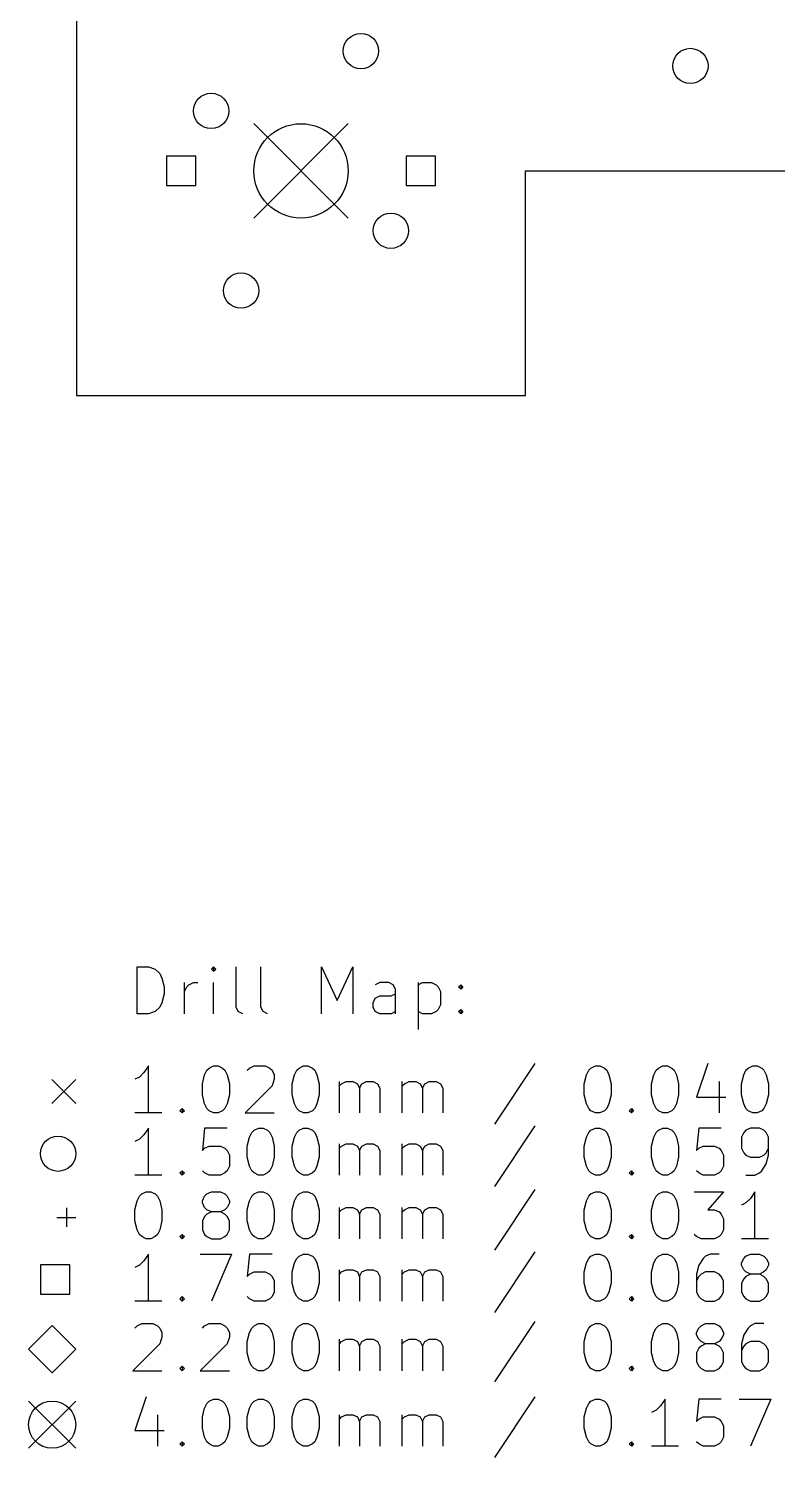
# Model space of a CAD drawing. Extents: x 3.76 to 8.81, y -6.2 to -1.61.
# Drawn here: x 3.758 to 5.008, y -6.192 to -3.806 of the extents above; entities that cross this region are included whole.
import ezdxf

# ---------------------------------------------------------------- set-up
doc = ezdxf.new("R2010")
doc.units = 0
doc.header["$MEASUREMENT"] = 0
doc.layers.add('BLACK', color=7, linetype='CONTINUOUS')

msp = doc.modelspace()

# ---------------------------------------------------------------- linework, layer by layer
at = {"layer": 'BLACK', "linetype": 'CONTINUOUS'}
for p, q in [((3.8375, -2.1687), (3.8375, -4.4188)), ((4.1338, -3.965), (4.2912, -4.1225)), ((4.2912, -3.965), (4.1338, -4.1225)), ((4.0369, -4.0194), (3.9881, -4.0194)), ((3.9881, -4.0194), (3.9881, -4.0681)), ((4.0369, -4.0681), (4.0369, -4.0194)), ((4.4369, -4.0194), (4.3881, -4.0194)), ((4.3881, -4.0194), (4.3881, -4.0681)), ((4.4369, -4.0681), (4.4369, -4.0194)), ((4.5875, -4.4188), (4.5875, -4.0438)), ((4.5875, -4.0438), (5.3375, -4.0438)), ((3.9881, -4.0681), (4.0369, -4.0681)), ((4.3881, -4.0681), (4.4369, -4.0681)), ((3.8375, -4.4188), (4.5875, -4.4188)), ((3.9392, -5.4513), (3.9392, -5.3725)), ((3.9392, -5.3725), (3.9579, -5.3725)), ((3.9579, -5.3725), (3.9692, -5.3763)), ((3.9692, -5.3763), (3.9767, -5.3838)), ((3.9767, -5.3838), (3.9804, -5.3913)), ((4.0667, -5.3725), (4.0629, -5.3763)), ((4.0629, -5.3763), (4.0667, -5.38)), ((4.0704, -5.3763), (4.0667, -5.3725)), ((4.0667, -5.3725), (4.0667, -5.38)), ((4.0667, -5.38), (4.0704, -5.3763)), ((4.1042, -5.44), (4.1042, -5.3725)), ((4.1454, -5.44), (4.1454, -5.3725)), ((4.2466, -5.4513), (4.2466, -5.3725)), ((4.2466, -5.3725), (4.2729, -5.4288)), ((4.2729, -5.4288), (4.2991, -5.3725)), ((4.2991, -5.3725), (4.2991, -5.4513)), ((3.9804, -5.3913), (3.9842, -5.4063)), ((3.9842, -5.4063), (3.9842, -5.4175)), ((4.0179, -5.4513), (4.0179, -5.3988)), ((4.0179, -5.4138), (4.0217, -5.4063)), ((4.0217, -5.4063), (4.0254, -5.4025)), ((4.0254, -5.4025), (4.0329, -5.3988)), ((4.0329, -5.3988), (4.0404, -5.3988)), ((4.0667, -5.4513), (4.0667, -5.3988)), ((4.3441, -5.3988), (4.3366, -5.4025)), ((4.3591, -5.3988), (4.3441, -5.3988)), ((4.3666, -5.4025), (4.3591, -5.3988)), ((4.3704, -5.41), (4.3666, -5.4025)), ((4.3704, -5.4513), (4.3704, -5.41)), ((4.4079, -5.3988), (4.4079, -5.4775)), ((4.4079, -5.4025), (4.4154, -5.3988)), ((4.4154, -5.3988), (4.4304, -5.3988)), ((4.4304, -5.3988), (4.4379, -5.4025)), ((4.4379, -5.4025), (4.4416, -5.4063)), ((4.4416, -5.4063), (4.4454, -5.4138)), ((4.4454, -5.4138), (4.4454, -5.4363)), ((4.4754, -5.4063), (4.4791, -5.4025)), ((4.4791, -5.41), (4.4754, -5.4063)), ((4.4791, -5.4025), (4.4829, -5.4063)), ((4.4791, -5.4025), (4.4791, -5.41)), ((4.4829, -5.4063), (4.4791, -5.41)), ((3.9804, -5.4325), (3.9767, -5.44)), ((3.9842, -5.4175), (3.9804, -5.4325)), ((4.3329, -5.4325), (4.3366, -5.425)), ((4.3329, -5.44), (4.3329, -5.4325)), ((4.3366, -5.425), (4.3441, -5.4213)), ((4.3441, -5.4213), (4.3629, -5.4213)), ((4.3629, -5.4213), (4.3704, -5.4175)), ((4.4454, -5.4363), (4.4416, -5.4438)), ((3.9579, -5.4513), (3.9392, -5.4513)), ((3.9692, -5.4475), (3.9579, -5.4513)), ((3.9767, -5.44), (3.9692, -5.4475)), ((4.1079, -5.4475), (4.1042, -5.44)), ((4.1154, -5.4513), (4.1079, -5.4475)), ((4.1492, -5.4475), (4.1454, -5.44)), ((4.1567, -5.4513), (4.1492, -5.4475)), ((4.3366, -5.4475), (4.3329, -5.44)), ((4.3441, -5.4513), (4.3366, -5.4475)), ((4.3629, -5.4513), (4.3441, -5.4513)), ((4.3704, -5.4475), (4.3629, -5.4513)), ((4.4154, -5.4513), (4.4079, -5.4475)), ((4.4304, -5.4513), (4.4154, -5.4513)), ((4.4379, -5.4475), (4.4304, -5.4513)), ((4.4416, -5.4438), (4.4379, -5.4475)), ((4.4754, -5.4475), (4.4791, -5.4438)), ((4.4791, -5.4513), (4.4754, -5.4475)), ((4.4791, -5.4438), (4.4829, -5.4475)), ((4.4791, -5.4438), (4.4791, -5.4513)), ((4.4829, -5.4475), (4.4791, -5.4513)), ((4.6029, -5.5342), (4.5354, -5.6354)), ((4.8916, -5.5342), (4.8728, -5.5904)), ((3.9429, -5.5566), (3.9354, -5.5604)), ((3.9504, -5.5492), (3.9429, -5.5566)), ((3.9579, -5.5379), (3.9504, -5.5492)), ((3.9579, -5.6166), (3.9579, -5.5379)), ((4.0479, -5.5679), (4.0517, -5.5529)), ((4.0517, -5.5529), (4.0554, -5.5454)), ((4.0554, -5.5454), (4.0592, -5.5417)), ((4.0592, -5.5417), (4.0667, -5.5379)), ((4.0667, -5.5379), (4.0742, -5.5379)), ((4.0742, -5.5379), (4.0817, -5.5417)), ((4.0817, -5.5417), (4.0854, -5.5454)), ((4.0854, -5.5454), (4.0892, -5.5529)), ((4.0892, -5.5529), (4.0929, -5.5679)), ((4.1229, -5.5454), (4.1267, -5.5417)), ((4.1267, -5.5417), (4.1342, -5.5379)), ((4.1342, -5.5379), (4.1529, -5.5379)), ((4.1529, -5.5379), (4.1604, -5.5417)), ((4.1604, -5.5417), (4.1642, -5.5454)), ((4.1642, -5.5454), (4.1679, -5.5529)), ((4.1679, -5.5529), (4.1679, -5.5604)), ((4.1979, -5.5679), (4.2017, -5.5529)), ((4.2017, -5.5529), (4.2054, -5.5454)), ((4.2054, -5.5454), (4.2092, -5.5417)), ((4.2092, -5.5417), (4.2166, -5.5379)), ((4.2166, -5.5379), (4.2241, -5.5379)), ((4.2241, -5.5379), (4.2316, -5.5417)), ((4.2316, -5.5417), (4.2354, -5.5454)), ((4.2354, -5.5454), (4.2391, -5.5529)), ((4.2391, -5.5529), (4.2429, -5.5679)), ((4.6853, -5.5679), (4.6891, -5.5529)), ((4.6891, -5.5529), (4.6928, -5.5454)), ((4.6928, -5.5454), (4.6966, -5.5417)), ((4.6966, -5.5417), (4.7041, -5.5379)), ((4.7041, -5.5379), (4.7116, -5.5379)), ((4.7116, -5.5379), (4.7191, -5.5417)), ((4.7191, -5.5417), (4.7228, -5.5454)), ((4.7228, -5.5454), (4.7266, -5.5529)), ((4.7266, -5.5529), (4.7303, -5.5679)), ((4.7978, -5.5679), (4.8016, -5.5529)), ((4.8016, -5.5529), (4.8053, -5.5454)), ((4.8053, -5.5454), (4.8091, -5.5417)), ((4.8091, -5.5417), (4.8166, -5.5379)), ((4.8166, -5.5379), (4.8241, -5.5379)), ((4.8241, -5.5379), (4.8316, -5.5417)), ((4.8316, -5.5417), (4.8353, -5.5454)), ((4.8353, -5.5454), (4.8391, -5.5529)), ((4.8391, -5.5529), (4.8428, -5.5679)), ((4.9478, -5.5679), (4.9516, -5.5529)), ((4.9516, -5.5529), (4.9553, -5.5454)), ((4.9553, -5.5454), (4.9591, -5.5417)), ((4.9591, -5.5417), (4.9666, -5.5379)), ((4.9666, -5.5379), (4.9741, -5.5379)), ((4.9741, -5.5379), (4.9816, -5.5417)), ((4.9816, -5.5417), (4.9853, -5.5454)), ((4.9853, -5.5454), (4.9891, -5.5529)), ((4.9891, -5.5529), (4.9928, -5.5679)), ((3.7964, -5.5605), (3.8365, -5.6007)), ((3.8365, -5.5605), (3.7964, -5.6007)), ((4.0479, -5.5866), (4.0479, -5.5679)), ((4.0929, -5.5679), (4.0929, -5.5866)), ((4.1642, -5.5716), (4.1192, -5.6166)), ((4.1679, -5.5604), (4.1642, -5.5716)), ((4.1979, -5.5866), (4.1979, -5.5679)), ((4.2429, -5.5679), (4.2429, -5.5866)), ((4.2766, -5.6166), (4.2766, -5.5641)), ((4.2766, -5.5716), (4.2804, -5.5679)), ((4.2804, -5.5679), (4.2879, -5.5641)), ((4.2879, -5.5641), (4.2991, -5.5641)), ((4.2991, -5.5641), (4.3066, -5.5679)), ((4.3066, -5.5679), (4.3104, -5.5754)), ((4.3104, -5.5754), (4.3141, -5.5679)), ((4.3104, -5.5754), (4.3104, -5.6166)), ((4.3141, -5.5679), (4.3216, -5.5641)), ((4.3216, -5.5641), (4.3329, -5.5641)), ((4.3329, -5.5641), (4.3404, -5.5679)), ((4.3404, -5.5679), (4.3441, -5.5754)), ((4.3441, -5.5754), (4.3441, -5.6166)), ((4.3816, -5.6166), (4.3816, -5.5641)), ((4.3816, -5.5716), (4.3854, -5.5679)), ((4.3854, -5.5679), (4.3929, -5.5641)), ((4.3929, -5.5641), (4.4041, -5.5641)), ((4.4041, -5.5641), (4.4116, -5.5679)), ((4.4116, -5.5679), (4.4154, -5.5754)), ((4.4154, -5.5754), (4.4191, -5.5679)), ((4.4154, -5.5754), (4.4154, -5.6166)), ((4.4191, -5.5679), (4.4266, -5.5641)), ((4.4266, -5.5641), (4.4379, -5.5641)), ((4.4379, -5.5641), (4.4454, -5.5679)), ((4.4454, -5.5679), (4.4491, -5.5754)), ((4.4491, -5.5754), (4.4491, -5.6166)), ((4.6853, -5.5866), (4.6853, -5.5679)), ((4.7303, -5.5679), (4.7303, -5.5866)), ((4.7978, -5.5866), (4.7978, -5.5679)), ((4.8428, -5.5679), (4.8428, -5.5866)), ((4.9103, -5.5641), (4.9103, -5.6166)), ((4.9478, -5.5866), (4.9478, -5.5679)), ((4.9928, -5.5679), (4.9928, -5.5866)), ((4.0517, -5.6016), (4.0479, -5.5866)), ((4.0554, -5.6091), (4.0517, -5.6016)), ((4.0892, -5.6016), (4.0854, -5.6091)), ((4.0929, -5.5866), (4.0892, -5.6016)), ((4.2017, -5.6016), (4.1979, -5.5866)), ((4.2054, -5.6091), (4.2017, -5.6016)), ((4.2391, -5.6016), (4.2354, -5.6091)), ((4.2429, -5.5866), (4.2391, -5.6016)), ((4.6891, -5.6016), (4.6853, -5.5866)), ((4.6928, -5.6091), (4.6891, -5.6016)), ((4.7266, -5.6016), (4.7228, -5.6091)), ((4.7303, -5.5866), (4.7266, -5.6016)), ((4.8016, -5.6016), (4.7978, -5.5866)), ((4.8053, -5.6091), (4.8016, -5.6016)), ((4.8391, -5.6016), (4.8353, -5.6091)), ((4.8428, -5.5866), (4.8391, -5.6016)), ((4.8728, -5.5904), (4.9216, -5.5904)), ((4.9516, -5.6016), (4.9478, -5.5866)), ((4.9553, -5.6091), (4.9516, -5.6016)), ((4.9891, -5.6016), (4.9853, -5.6091)), ((4.9928, -5.5866), (4.9891, -5.6016)), ((3.9804, -5.6166), (3.9354, -5.6166)), ((4.0104, -5.6129), (4.0142, -5.6091)), ((4.0142, -5.6166), (4.0104, -5.6129)), ((4.0142, -5.6091), (4.0179, -5.6129)), ((4.0142, -5.6091), (4.0142, -5.6166)), ((4.0179, -5.6129), (4.0142, -5.6166)), ((4.0592, -5.6129), (4.0554, -5.6091)), ((4.0667, -5.6166), (4.0592, -5.6129)), ((4.0742, -5.6166), (4.0667, -5.6166)), ((4.0817, -5.6129), (4.0742, -5.6166)), ((4.0854, -5.6091), (4.0817, -5.6129)), ((4.1192, -5.6166), (4.1679, -5.6166)), ((4.2092, -5.6129), (4.2054, -5.6091)), ((4.2166, -5.6166), (4.2092, -5.6129)), ((4.2241, -5.6166), (4.2166, -5.6166)), ((4.2316, -5.6129), (4.2241, -5.6166)), ((4.2354, -5.6091), (4.2316, -5.6129)), ((4.6966, -5.6129), (4.6928, -5.6091)), ((4.7041, -5.6166), (4.6966, -5.6129)), ((4.7116, -5.6166), (4.7041, -5.6166)), ((4.7191, -5.6129), (4.7116, -5.6166)), ((4.7228, -5.6091), (4.7191, -5.6129)), ((4.7603, -5.6129), (4.7641, -5.6091)), ((4.7641, -5.6166), (4.7603, -5.6129)), ((4.7641, -5.6091), (4.7678, -5.6129)), ((4.7641, -5.6091), (4.7641, -5.6166)), ((4.7678, -5.6129), (4.7641, -5.6166)), ((4.8091, -5.6129), (4.8053, -5.6091)), ((4.8166, -5.6166), (4.8091, -5.6129)), ((4.8241, -5.6166), (4.8166, -5.6166)), ((4.8316, -5.6129), (4.8241, -5.6166)), ((4.8353, -5.6091), (4.8316, -5.6129)), ((4.9591, -5.6129), (4.9553, -5.6091)), ((4.9666, -5.6166), (4.9591, -5.6129)), ((4.9741, -5.6166), (4.9666, -5.6166)), ((4.9816, -5.6129), (4.9741, -5.6166)), ((4.9853, -5.6091), (4.9816, -5.6129)), ((3.9504, -5.6531), (3.9429, -5.6606)), ((3.9579, -5.6418), (3.9504, -5.6531)), ((3.9579, -5.7206), (3.9579, -5.6418)), ((4.0517, -5.6418), (4.0479, -5.6793)), ((4.0892, -5.6418), (4.0517, -5.6418)), ((4.1267, -5.6568), (4.1304, -5.6493)), ((4.1304, -5.6493), (4.1342, -5.6456)), ((4.1342, -5.6456), (4.1417, -5.6418)), ((4.1417, -5.6418), (4.1492, -5.6418)), ((4.1492, -5.6418), (4.1567, -5.6456)), ((4.1567, -5.6456), (4.1604, -5.6493)), ((4.1604, -5.6493), (4.1642, -5.6568)), ((4.2017, -5.6568), (4.2054, -5.6493)), ((4.2054, -5.6493), (4.2092, -5.6456)), ((4.2092, -5.6456), (4.2166, -5.6418)), ((4.2166, -5.6418), (4.2241, -5.6418)), ((4.2241, -5.6418), (4.2316, -5.6456)), ((4.2316, -5.6456), (4.2354, -5.6493)), ((4.2354, -5.6493), (4.2391, -5.6568)), ((4.6029, -5.6381), (4.5354, -5.7393)), ((4.6891, -5.6568), (4.6928, -5.6493)), ((4.6928, -5.6493), (4.6966, -5.6456)), ((4.6966, -5.6456), (4.7041, -5.6418)), ((4.7041, -5.6418), (4.7116, -5.6418)), ((4.7116, -5.6418), (4.7191, -5.6456)), ((4.7191, -5.6456), (4.7228, -5.6493)), ((4.7228, -5.6493), (4.7266, -5.6568)), ((4.8016, -5.6568), (4.8053, -5.6493)), ((4.8053, -5.6493), (4.8091, -5.6456)), ((4.8091, -5.6456), (4.8166, -5.6418)), ((4.8166, -5.6418), (4.8241, -5.6418)), ((4.8241, -5.6418), (4.8316, -5.6456)), ((4.8316, -5.6456), (4.8353, -5.6493)), ((4.8353, -5.6493), (4.8391, -5.6568)), ((4.8766, -5.6418), (4.8728, -5.6793)), ((4.9141, -5.6418), (4.8766, -5.6418)), ((4.9516, -5.6493), (4.9478, -5.6568)), ((4.9553, -5.6456), (4.9516, -5.6493)), ((4.9628, -5.6418), (4.9553, -5.6456)), ((4.9778, -5.6418), (4.9628, -5.6418)), ((4.9853, -5.6456), (4.9778, -5.6418)), ((4.9891, -5.6493), (4.9853, -5.6456)), ((4.9928, -5.6568), (4.9891, -5.6493)), ((3.9429, -5.6606), (3.9354, -5.6643)), ((4.0479, -5.6793), (4.0517, -5.6756)), ((4.0517, -5.6756), (4.0592, -5.6718)), ((4.0592, -5.6718), (4.0779, -5.6718)), ((4.0779, -5.6718), (4.0854, -5.6756)), ((4.0854, -5.6756), (4.0892, -5.6793)), ((4.1229, -5.6718), (4.1267, -5.6568)), ((4.1229, -5.6906), (4.1229, -5.6718)), ((4.1642, -5.6568), (4.1679, -5.6718)), ((4.1679, -5.6718), (4.1679, -5.6906)), ((4.1979, -5.6718), (4.2017, -5.6568)), ((4.1979, -5.6906), (4.1979, -5.6718)), ((4.2391, -5.6568), (4.2429, -5.6718)), ((4.2429, -5.6718), (4.2429, -5.6906)), ((4.2766, -5.7206), (4.2766, -5.6681)), ((4.2766, -5.6756), (4.2804, -5.6718)), ((4.2804, -5.6718), (4.2879, -5.6681)), ((4.2879, -5.6681), (4.2991, -5.6681)), ((4.2991, -5.6681), (4.3066, -5.6718)), ((4.3066, -5.6718), (4.3104, -5.6793)), ((4.3104, -5.6793), (4.3141, -5.6718)), ((4.3141, -5.6718), (4.3216, -5.6681)), ((4.3216, -5.6681), (4.3329, -5.6681)), ((4.3329, -5.6681), (4.3404, -5.6718)), ((4.3404, -5.6718), (4.3441, -5.6793)), ((4.3816, -5.7206), (4.3816, -5.6681)), ((4.3816, -5.6756), (4.3854, -5.6718)), ((4.3854, -5.6718), (4.3929, -5.6681)), ((4.3929, -5.6681), (4.4041, -5.6681)), ((4.4041, -5.6681), (4.4116, -5.6718)), ((4.4116, -5.6718), (4.4154, -5.6793)), ((4.4154, -5.6793), (4.4191, -5.6718)), ((4.4191, -5.6718), (4.4266, -5.6681)), ((4.4266, -5.6681), (4.4379, -5.6681)), ((4.4379, -5.6681), (4.4454, -5.6718)), ((4.4454, -5.6718), (4.4491, -5.6793)), ((4.6853, -5.6718), (4.6891, -5.6568)), ((4.6853, -5.6906), (4.6853, -5.6718)), ((4.7266, -5.6568), (4.7303, -5.6718)), ((4.7303, -5.6718), (4.7303, -5.6906)), ((4.7978, -5.6718), (4.8016, -5.6568)), ((4.7978, -5.6906), (4.7978, -5.6718)), ((4.8391, -5.6568), (4.8428, -5.6718)), ((4.8428, -5.6718), (4.8428, -5.6906)), ((4.8728, -5.6793), (4.8766, -5.6756)), ((4.8766, -5.6756), (4.8841, -5.6718)), ((4.8841, -5.6718), (4.9028, -5.6718)), ((4.9028, -5.6718), (4.9103, -5.6756)), ((4.9103, -5.6756), (4.9141, -5.6793)), ((4.9478, -5.6568), (4.9478, -5.6756)), ((4.9478, -5.6756), (4.9516, -5.6831)), ((4.9891, -5.6831), (4.9928, -5.6756)), ((4.9928, -5.6868), (4.9928, -5.6568)), ((4.0892, -5.6793), (4.0929, -5.6868)), ((4.0929, -5.6868), (4.0929, -5.7056)), ((4.1267, -5.7056), (4.1229, -5.6906)), ((4.1679, -5.6906), (4.1642, -5.7056)), ((4.2017, -5.7056), (4.1979, -5.6906)), ((4.2429, -5.6906), (4.2391, -5.7056)), ((4.3104, -5.6793), (4.3104, -5.7206)), ((4.3441, -5.6793), (4.3441, -5.7206)), ((4.4154, -5.6793), (4.4154, -5.7206)), ((4.4491, -5.6793), (4.4491, -5.7206)), ((4.6891, -5.7056), (4.6853, -5.6906)), ((4.7303, -5.6906), (4.7266, -5.7056)), ((4.8016, -5.7056), (4.7978, -5.6906)), ((4.8428, -5.6906), (4.8391, -5.7056)), ((4.9141, -5.6793), (4.9178, -5.6868)), ((4.9178, -5.6868), (4.9178, -5.7056)), ((4.9516, -5.6831), (4.9553, -5.6868)), ((4.9553, -5.6868), (4.9628, -5.6906)), ((4.9628, -5.6906), (4.9778, -5.6906)), ((4.9778, -5.6906), (4.9853, -5.6868)), ((4.9853, -5.6868), (4.9891, -5.6831)), ((4.9891, -5.7018), (4.9928, -5.6868)), ((3.9804, -5.7206), (3.9354, -5.7206)), ((4.0104, -5.7168), (4.0142, -5.7131)), ((4.0142, -5.7206), (4.0104, -5.7168)), ((4.0142, -5.7131), (4.0179, -5.7168)), ((4.0142, -5.7131), (4.0142, -5.7206)), ((4.0179, -5.7168), (4.0142, -5.7206)), ((4.0517, -5.7168), (4.0479, -5.7131)), ((4.0592, -5.7206), (4.0517, -5.7168)), ((4.0779, -5.7206), (4.0592, -5.7206)), ((4.0854, -5.7168), (4.0779, -5.7206)), ((4.0892, -5.7131), (4.0854, -5.7168)), ((4.0929, -5.7056), (4.0892, -5.7131)), ((4.1304, -5.7131), (4.1267, -5.7056)), ((4.1342, -5.7168), (4.1304, -5.7131)), ((4.1417, -5.7206), (4.1342, -5.7168)), ((4.1492, -5.7206), (4.1417, -5.7206)), ((4.1567, -5.7168), (4.1492, -5.7206)), ((4.1604, -5.7131), (4.1567, -5.7168)), ((4.1642, -5.7056), (4.1604, -5.7131)), ((4.2054, -5.7131), (4.2017, -5.7056)), ((4.2092, -5.7168), (4.2054, -5.7131)), ((4.2166, -5.7206), (4.2092, -5.7168)), ((4.2241, -5.7206), (4.2166, -5.7206)), ((4.2316, -5.7168), (4.2241, -5.7206)), ((4.2354, -5.7131), (4.2316, -5.7168)), ((4.2391, -5.7056), (4.2354, -5.7131)), ((4.6928, -5.7131), (4.6891, -5.7056)), ((4.6966, -5.7168), (4.6928, -5.7131)), ((4.7041, -5.7206), (4.6966, -5.7168)), ((4.7116, -5.7206), (4.7041, -5.7206)), ((4.7191, -5.7168), (4.7116, -5.7206)), ((4.7228, -5.7131), (4.7191, -5.7168)), ((4.7266, -5.7056), (4.7228, -5.7131)), ((4.7603, -5.7168), (4.7641, -5.7131)), ((4.7641, -5.7206), (4.7603, -5.7168)), ((4.7641, -5.7131), (4.7678, -5.7168)), ((4.7641, -5.7131), (4.7641, -5.7206)), ((4.7678, -5.7168), (4.7641, -5.7206)), ((4.8053, -5.7131), (4.8016, -5.7056)), ((4.8091, -5.7168), (4.8053, -5.7131)), ((4.8166, -5.7206), (4.8091, -5.7168)), ((4.8241, -5.7206), (4.8166, -5.7206)), ((4.8316, -5.7168), (4.8241, -5.7206)), ((4.8353, -5.7131), (4.8316, -5.7168)), ((4.8391, -5.7056), (4.8353, -5.7131)), ((4.8766, -5.7168), (4.8728, -5.7131)), ((4.8841, -5.7206), (4.8766, -5.7168)), ((4.9028, -5.7206), (4.8841, -5.7206)), ((4.9103, -5.7168), (4.9028, -5.7206)), ((4.9141, -5.7131), (4.9103, -5.7168)), ((4.9178, -5.7056), (4.9141, -5.7131)), ((4.9553, -5.7206), (4.9703, -5.7206)), ((4.9703, -5.7206), (4.9778, -5.7168)), ((4.9778, -5.7168), (4.9816, -5.7131)), ((4.9816, -5.7131), (4.9891, -5.7018)), ((3.9467, -5.7519), (3.9542, -5.7481)), ((3.9542, -5.7481), (3.9617, -5.7481)), ((3.9617, -5.7481), (3.9692, -5.7519)), ((4.0554, -5.7519), (4.0629, -5.7481)), ((4.0629, -5.7481), (4.0779, -5.7481)), ((4.0779, -5.7481), (4.0854, -5.7519)), ((4.1342, -5.7519), (4.1417, -5.7481)), ((4.1417, -5.7481), (4.1492, -5.7481)), ((4.1492, -5.7481), (4.1567, -5.7519)), ((4.2092, -5.7519), (4.2166, -5.7481)), ((4.2166, -5.7481), (4.2241, -5.7481)), ((4.2241, -5.7481), (4.2316, -5.7519)), ((4.6029, -5.7444), (4.5354, -5.8456)), ((4.6966, -5.7519), (4.7041, -5.7481)), ((4.7041, -5.7481), (4.7116, -5.7481)), ((4.7116, -5.7481), (4.7191, -5.7519)), ((4.8091, -5.7519), (4.8166, -5.7481)), ((4.8166, -5.7481), (4.8241, -5.7481)), ((4.8241, -5.7481), (4.8316, -5.7519)), ((4.8691, -5.7481), (4.9178, -5.7481)), ((4.9178, -5.7481), (4.8916, -5.7781)), ((4.9703, -5.7481), (4.9628, -5.7594)), ((4.9703, -5.8269), (4.9703, -5.7481)), ((3.9354, -5.7781), (3.9392, -5.7631)), ((3.9392, -5.7631), (3.9429, -5.7556)), ((3.9429, -5.7556), (3.9467, -5.7519)), ((3.9692, -5.7519), (3.9729, -5.7556)), ((3.9729, -5.7556), (3.9767, -5.7631)), ((3.9767, -5.7631), (3.9804, -5.7781)), ((4.0479, -5.7631), (4.0517, -5.7556)), ((4.0479, -5.7669), (4.0479, -5.7631)), ((4.0517, -5.7744), (4.0479, -5.7669)), ((4.0517, -5.7556), (4.0554, -5.7519)), ((4.0854, -5.7519), (4.0892, -5.7556)), ((4.0892, -5.7556), (4.0929, -5.7631)), ((4.0929, -5.7669), (4.0892, -5.7744)), ((4.0929, -5.7631), (4.0929, -5.7669)), ((4.1229, -5.7781), (4.1267, -5.7631)), ((4.1267, -5.7631), (4.1304, -5.7556)), ((4.1304, -5.7556), (4.1342, -5.7519)), ((4.1567, -5.7519), (4.1604, -5.7556)), ((4.1604, -5.7556), (4.1642, -5.7631)), ((4.1642, -5.7631), (4.1679, -5.7781)), ((4.1979, -5.7781), (4.2017, -5.7631)), ((4.2017, -5.7631), (4.2054, -5.7556)), ((4.2054, -5.7556), (4.2092, -5.7519)), ((4.2316, -5.7519), (4.2354, -5.7556)), ((4.2354, -5.7556), (4.2391, -5.7631)), ((4.2391, -5.7631), (4.2429, -5.7781)), ((4.6853, -5.7781), (4.6891, -5.7631)), ((4.6891, -5.7631), (4.6928, -5.7556)), ((4.6928, -5.7556), (4.6966, -5.7519)), ((4.7191, -5.7519), (4.7228, -5.7556)), ((4.7228, -5.7556), (4.7266, -5.7631)), ((4.7266, -5.7631), (4.7303, -5.7781)), ((4.7978, -5.7781), (4.8016, -5.7631)), ((4.8016, -5.7631), (4.8053, -5.7556)), ((4.8053, -5.7556), (4.8091, -5.7519)), ((4.8316, -5.7519), (4.8353, -5.7556)), ((4.8353, -5.7556), (4.8391, -5.7631)), ((4.8391, -5.7631), (4.8428, -5.7781)), ((4.9553, -5.7669), (4.9478, -5.7706)), ((4.9628, -5.7594), (4.9553, -5.7669)), ((3.805, -5.7909), (3.8365, -5.7909)), ((3.8208, -5.7751), (3.8208, -5.8066)), ((3.9354, -5.7969), (3.9354, -5.7781)), ((3.9804, -5.7781), (3.9804, -5.7969)), ((4.0517, -5.7894), (4.0479, -5.7969)), ((4.0554, -5.7781), (4.0517, -5.7744)), ((4.0554, -5.7856), (4.0517, -5.7894)), ((4.0629, -5.7819), (4.0554, -5.7781)), ((4.0629, -5.7819), (4.0554, -5.7856)), ((4.0779, -5.7819), (4.0629, -5.7819)), ((4.0854, -5.7781), (4.0779, -5.7819)), ((4.0854, -5.7856), (4.0779, -5.7819)), ((4.0892, -5.7744), (4.0854, -5.7781)), ((4.0892, -5.7894), (4.0854, -5.7856)), ((4.0929, -5.7969), (4.0892, -5.7894)), ((4.1229, -5.7969), (4.1229, -5.7781)), ((4.1679, -5.7781), (4.1679, -5.7969)), ((4.1979, -5.7969), (4.1979, -5.7781)), ((4.2429, -5.7781), (4.2429, -5.7969)), ((4.2766, -5.8269), (4.2766, -5.7744)), ((4.2766, -5.7819), (4.2804, -5.7781)), ((4.2804, -5.7781), (4.2879, -5.7744)), ((4.2879, -5.7744), (4.2991, -5.7744)), ((4.2991, -5.7744), (4.3066, -5.7781)), ((4.3066, -5.7781), (4.3104, -5.7856)), ((4.3104, -5.7856), (4.3141, -5.7781)), ((4.3104, -5.7856), (4.3104, -5.8269)), ((4.3141, -5.7781), (4.3216, -5.7744)), ((4.3216, -5.7744), (4.3329, -5.7744)), ((4.3329, -5.7744), (4.3404, -5.7781)), ((4.3404, -5.7781), (4.3441, -5.7856)), ((4.3441, -5.7856), (4.3441, -5.8269)), ((4.3816, -5.8269), (4.3816, -5.7744)), ((4.3816, -5.7819), (4.3854, -5.7781)), ((4.3854, -5.7781), (4.3929, -5.7744)), ((4.3929, -5.7744), (4.4041, -5.7744)), ((4.4041, -5.7744), (4.4116, -5.7781)), ((4.4116, -5.7781), (4.4154, -5.7856)), ((4.4154, -5.7856), (4.4191, -5.7781)), ((4.4154, -5.7856), (4.4154, -5.8269)), ((4.4191, -5.7781), (4.4266, -5.7744)), ((4.4266, -5.7744), (4.4379, -5.7744)), ((4.4379, -5.7744), (4.4454, -5.7781)), ((4.4454, -5.7781), (4.4491, -5.7856)), ((4.4491, -5.7856), (4.4491, -5.8269)), ((4.6853, -5.7969), (4.6853, -5.7781)), ((4.7303, -5.7781), (4.7303, -5.7969)), ((4.7978, -5.7969), (4.7978, -5.7781)), ((4.8428, -5.7781), (4.8428, -5.7969)), ((4.8916, -5.7781), (4.9028, -5.7781)), ((4.9028, -5.7781), (4.9103, -5.7819)), ((4.9103, -5.7819), (4.9141, -5.7856)), ((4.9141, -5.7856), (4.9178, -5.7931)), ((4.9178, -5.7931), (4.9178, -5.8119)), ((3.9392, -5.8119), (3.9354, -5.7969)), ((3.9429, -5.8194), (3.9392, -5.8119)), ((3.9467, -5.8231), (3.9429, -5.8194)), ((3.9729, -5.8194), (3.9692, -5.8231)), ((3.9767, -5.8119), (3.9729, -5.8194)), ((3.9804, -5.7969), (3.9767, -5.8119)), ((4.0104, -5.8231), (4.0142, -5.8194)), ((4.0142, -5.8194), (4.0179, -5.8231)), ((4.0142, -5.8194), (4.0142, -5.8269)), ((4.0479, -5.7969), (4.0479, -5.8119)), ((4.0479, -5.8119), (4.0517, -5.8194)), ((4.0517, -5.8194), (4.0554, -5.8231)), ((4.0854, -5.8231), (4.0892, -5.8194)), ((4.0892, -5.8194), (4.0929, -5.8119)), ((4.0929, -5.8119), (4.0929, -5.7969)), ((4.1267, -5.8119), (4.1229, -5.7969)), ((4.1304, -5.8194), (4.1267, -5.8119)), ((4.1342, -5.8231), (4.1304, -5.8194)), ((4.1604, -5.8194), (4.1567, -5.8231)), ((4.1642, -5.8119), (4.1604, -5.8194)), ((4.1679, -5.7969), (4.1642, -5.8119)), ((4.2017, -5.8119), (4.1979, -5.7969)), ((4.2054, -5.8194), (4.2017, -5.8119)), ((4.2092, -5.8231), (4.2054, -5.8194)), ((4.2354, -5.8194), (4.2316, -5.8231)), ((4.2391, -5.8119), (4.2354, -5.8194)), ((4.2429, -5.7969), (4.2391, -5.8119)), ((4.6891, -5.8119), (4.6853, -5.7969)), ((4.6928, -5.8194), (4.6891, -5.8119)), ((4.6966, -5.8231), (4.6928, -5.8194)), ((4.7228, -5.8194), (4.7191, -5.8231)), ((4.7266, -5.8119), (4.7228, -5.8194)), ((4.7303, -5.7969), (4.7266, -5.8119)), ((4.7603, -5.8231), (4.7641, -5.8194)), ((4.7641, -5.8194), (4.7678, -5.8231)), ((4.7641, -5.8194), (4.7641, -5.8269)), ((4.8016, -5.8119), (4.7978, -5.7969)), ((4.8053, -5.8194), (4.8016, -5.8119)), ((4.8091, -5.8231), (4.8053, -5.8194)), ((4.8353, -5.8194), (4.8316, -5.8231)), ((4.8391, -5.8119), (4.8353, -5.8194)), ((4.8428, -5.7969), (4.8391, -5.8119)), ((4.8728, -5.8231), (4.8691, -5.8194)), ((4.9141, -5.8194), (4.9103, -5.8231)), ((4.9178, -5.8119), (4.9141, -5.8194)), ((3.9542, -5.8269), (3.9467, -5.8231)), ((3.9617, -5.8269), (3.9542, -5.8269)), ((3.9692, -5.8231), (3.9617, -5.8269)), ((4.0142, -5.8269), (4.0104, -5.8231)), ((4.0179, -5.8231), (4.0142, -5.8269)), ((4.0554, -5.8231), (4.0629, -5.8269)), ((4.0629, -5.8269), (4.0779, -5.8269)), ((4.0779, -5.8269), (4.0854, -5.8231)), ((4.1417, -5.8269), (4.1342, -5.8231)), ((4.1492, -5.8269), (4.1417, -5.8269)), ((4.1567, -5.8231), (4.1492, -5.8269)), ((4.2166, -5.8269), (4.2092, -5.8231)), ((4.2241, -5.8269), (4.2166, -5.8269)), ((4.2316, -5.8231), (4.2241, -5.8269)), ((4.7041, -5.8269), (4.6966, -5.8231)), ((4.7116, -5.8269), (4.7041, -5.8269)), ((4.7191, -5.8231), (4.7116, -5.8269)), ((4.7641, -5.8269), (4.7603, -5.8231)), ((4.7678, -5.8231), (4.7641, -5.8269)), ((4.8166, -5.8269), (4.8091, -5.8231)), ((4.8241, -5.8269), (4.8166, -5.8269)), ((4.8316, -5.8231), (4.8241, -5.8269)), ((4.8803, -5.8269), (4.8728, -5.8231)), ((4.9028, -5.8269), (4.8803, -5.8269)), ((4.9103, -5.8231), (4.9028, -5.8269)), ((4.9928, -5.8269), (4.9478, -5.8269)), ((3.9504, -5.8633), (3.9429, -5.8708)), ((3.9579, -5.8521), (3.9504, -5.8633)), ((3.9579, -5.9308), (3.9579, -5.8521)), ((4.0442, -5.8521), (4.0967, -5.8521)), ((4.0967, -5.8521), (4.0629, -5.9308)), ((4.1267, -5.8521), (4.1229, -5.8896)), ((4.1642, -5.8521), (4.1267, -5.8521)), ((4.1979, -5.8821), (4.2017, -5.8671)), ((4.2017, -5.8671), (4.2054, -5.8596)), ((4.2054, -5.8596), (4.2092, -5.8558)), ((4.2092, -5.8558), (4.2166, -5.8521)), ((4.2166, -5.8521), (4.2241, -5.8521)), ((4.2241, -5.8521), (4.2316, -5.8558)), ((4.2316, -5.8558), (4.2354, -5.8596)), ((4.2354, -5.8596), (4.2391, -5.8671)), ((4.2391, -5.8671), (4.2429, -5.8821)), ((4.6029, -5.8483), (4.5354, -5.9496)), ((4.6853, -5.8821), (4.6891, -5.8671)), ((4.6891, -5.8671), (4.6928, -5.8596)), ((4.6928, -5.8596), (4.6966, -5.8558)), ((4.6966, -5.8558), (4.7041, -5.8521)), ((4.7041, -5.8521), (4.7116, -5.8521)), ((4.7116, -5.8521), (4.7191, -5.8558)), ((4.7191, -5.8558), (4.7228, -5.8596)), ((4.7228, -5.8596), (4.7266, -5.8671)), ((4.7266, -5.8671), (4.7303, -5.8821)), ((4.7978, -5.8821), (4.8016, -5.8671)), ((4.8016, -5.8671), (4.8053, -5.8596)), ((4.8053, -5.8596), (4.8091, -5.8558)), ((4.8091, -5.8558), (4.8166, -5.8521)), ((4.8166, -5.8521), (4.8241, -5.8521)), ((4.8241, -5.8521), (4.8316, -5.8558)), ((4.8316, -5.8558), (4.8353, -5.8596)), ((4.8353, -5.8596), (4.8391, -5.8671)), ((4.8391, -5.8671), (4.8428, -5.8821)), ((4.8841, -5.8596), (4.8766, -5.8708)), ((4.8878, -5.8558), (4.8841, -5.8596)), ((4.8953, -5.8521), (4.8878, -5.8558)), ((4.9103, -5.8521), (4.8953, -5.8521)), ((4.9478, -5.8671), (4.9516, -5.8596)), ((4.9478, -5.8708), (4.9478, -5.8671)), ((4.9516, -5.8596), (4.9553, -5.8558)), ((4.9553, -5.8558), (4.9628, -5.8521)), ((4.9628, -5.8521), (4.9778, -5.8521)), ((4.9778, -5.8521), (4.9853, -5.8558)), ((4.9853, -5.8558), (4.9891, -5.8596)), ((4.9891, -5.8596), (4.9928, -5.8671)), ((4.9928, -5.8671), (4.9928, -5.8708)), ((3.8264, -5.8704), (3.7777, -5.8704)), ((3.7777, -5.8704), (3.7777, -5.9192)), ((3.8264, -5.9192), (3.8264, -5.8704)), ((3.9429, -5.8708), (3.9354, -5.8746)), ((4.1229, -5.8896), (4.1267, -5.8858)), ((4.1267, -5.8858), (4.1342, -5.8821)), ((4.1342, -5.8821), (4.1529, -5.8821)), ((4.1529, -5.8821), (4.1604, -5.8858)), ((4.1604, -5.8858), (4.1642, -5.8896)), ((4.1642, -5.8896), (4.1679, -5.8971)), ((4.1979, -5.9008), (4.1979, -5.8821)), ((4.2429, -5.8821), (4.2429, -5.9008)), ((4.2766, -5.9308), (4.2766, -5.8783)), ((4.2766, -5.8858), (4.2804, -5.8821)), ((4.2804, -5.8821), (4.2879, -5.8783)), ((4.2879, -5.8783), (4.2991, -5.8783)), ((4.2991, -5.8783), (4.3066, -5.8821)), ((4.3066, -5.8821), (4.3104, -5.8896)), ((4.3104, -5.8896), (4.3141, -5.8821)), ((4.3104, -5.8896), (4.3104, -5.9308)), ((4.3141, -5.8821), (4.3216, -5.8783)), ((4.3216, -5.8783), (4.3329, -5.8783)), ((4.3329, -5.8783), (4.3404, -5.8821)), ((4.3404, -5.8821), (4.3441, -5.8896)), ((4.3441, -5.8896), (4.3441, -5.9308)), ((4.3816, -5.9308), (4.3816, -5.8783)), ((4.3816, -5.8858), (4.3854, -5.8821)), ((4.3854, -5.8821), (4.3929, -5.8783)), ((4.3929, -5.8783), (4.4041, -5.8783)), ((4.4041, -5.8783), (4.4116, -5.8821)), ((4.4116, -5.8821), (4.4154, -5.8896)), ((4.4154, -5.8896), (4.4191, -5.8821)), ((4.4154, -5.8896), (4.4154, -5.9308)), ((4.4191, -5.8821), (4.4266, -5.8783)), ((4.4266, -5.8783), (4.4379, -5.8783)), ((4.4379, -5.8783), (4.4454, -5.8821)), ((4.4454, -5.8821), (4.4491, -5.8896)), ((4.4491, -5.8896), (4.4491, -5.9308)), ((4.6853, -5.9008), (4.6853, -5.8821)), ((4.7303, -5.8821), (4.7303, -5.9008)), ((4.7978, -5.9008), (4.7978, -5.8821)), ((4.8428, -5.8821), (4.8428, -5.9008)), ((4.8766, -5.8708), (4.8728, -5.8858)), ((4.8728, -5.8858), (4.8728, -5.9158)), ((4.8766, -5.8896), (4.8728, -5.8971)), ((4.8803, -5.8858), (4.8766, -5.8896)), ((4.8878, -5.8821), (4.8803, -5.8858)), ((4.9028, -5.8821), (4.8878, -5.8821)), ((4.9103, -5.8858), (4.9028, -5.8821)), ((4.9141, -5.8896), (4.9103, -5.8858)), ((4.9178, -5.8971), (4.9141, -5.8896)), ((4.9516, -5.8783), (4.9478, -5.8708)), ((4.9553, -5.8821), (4.9516, -5.8783)), ((4.9553, -5.8896), (4.9516, -5.8933)), ((4.9628, -5.8858), (4.9553, -5.8821)), ((4.9628, -5.8858), (4.9553, -5.8896)), ((4.9778, -5.8858), (4.9628, -5.8858)), ((4.9853, -5.8821), (4.9778, -5.8858)), ((4.9853, -5.8896), (4.9778, -5.8858)), ((4.9891, -5.8783), (4.9853, -5.8821)), ((4.9891, -5.8933), (4.9853, -5.8896)), ((4.9928, -5.8708), (4.9891, -5.8783)), ((4.1679, -5.9158), (4.1642, -5.9233)), ((4.1679, -5.8971), (4.1679, -5.9158)), ((4.2017, -5.9158), (4.1979, -5.9008)), ((4.2054, -5.9233), (4.2017, -5.9158)), ((4.2391, -5.9158), (4.2354, -5.9233)), ((4.2429, -5.9008), (4.2391, -5.9158)), ((4.6891, -5.9158), (4.6853, -5.9008)), ((4.6928, -5.9233), (4.6891, -5.9158)), ((4.7266, -5.9158), (4.7228, -5.9233)), ((4.7303, -5.9008), (4.7266, -5.9158)), ((4.8016, -5.9158), (4.7978, -5.9008)), ((4.8053, -5.9233), (4.8016, -5.9158)), ((4.8391, -5.9158), (4.8353, -5.9233)), ((4.8428, -5.9008), (4.8391, -5.9158)), ((4.8728, -5.9158), (4.8766, -5.9233)), ((4.9141, -5.9233), (4.9178, -5.9158)), ((4.9178, -5.9158), (4.9178, -5.8971)), ((4.9516, -5.8933), (4.9478, -5.9008)), ((4.9478, -5.9008), (4.9478, -5.9158)), ((4.9478, -5.9158), (4.9516, -5.9233)), ((4.9928, -5.9008), (4.9891, -5.8933)), ((4.9891, -5.9233), (4.9928, -5.9158)), ((4.9928, -5.9158), (4.9928, -5.9008)), ((3.7777, -5.9192), (3.8264, -5.9192)), ((3.9804, -5.9308), (3.9354, -5.9308)), ((4.0104, -5.9271), (4.0142, -5.9233)), ((4.0142, -5.9308), (4.0104, -5.9271)), ((4.0142, -5.9233), (4.0179, -5.9271)), ((4.0142, -5.9233), (4.0142, -5.9308)), ((4.0179, -5.9271), (4.0142, -5.9308)), ((4.1267, -5.9271), (4.1229, -5.9233)), ((4.1342, -5.9308), (4.1267, -5.9271)), ((4.1529, -5.9308), (4.1342, -5.9308)), ((4.1604, -5.9271), (4.1529, -5.9308)), ((4.1642, -5.9233), (4.1604, -5.9271)), ((4.2092, -5.9271), (4.2054, -5.9233)), ((4.2166, -5.9308), (4.2092, -5.9271)), ((4.2241, -5.9308), (4.2166, -5.9308)), ((4.2316, -5.9271), (4.2241, -5.9308)), ((4.2354, -5.9233), (4.2316, -5.9271)), ((4.6966, -5.9271), (4.6928, -5.9233)), ((4.7041, -5.9308), (4.6966, -5.9271)), ((4.7116, -5.9308), (4.7041, -5.9308)), ((4.7191, -5.9271), (4.7116, -5.9308)), ((4.7228, -5.9233), (4.7191, -5.9271)), ((4.7603, -5.9271), (4.7641, -5.9233)), ((4.7641, -5.9308), (4.7603, -5.9271)), ((4.7641, -5.9233), (4.7678, -5.9271)), ((4.7641, -5.9233), (4.7641, -5.9308)), ((4.7678, -5.9271), (4.7641, -5.9308)), ((4.8091, -5.9271), (4.8053, -5.9233)), ((4.8166, -5.9308), (4.8091, -5.9271)), ((4.8241, -5.9308), (4.8166, -5.9308)), ((4.8316, -5.9271), (4.8241, -5.9308)), ((4.8353, -5.9233), (4.8316, -5.9271)), ((4.8766, -5.9233), (4.8803, -5.9271)), ((4.8803, -5.9271), (4.8878, -5.9308)), ((4.8878, -5.9308), (4.9028, -5.9308)), ((4.9028, -5.9308), (4.9103, -5.9271)), ((4.9103, -5.9271), (4.9141, -5.9233)), ((4.9516, -5.9233), (4.9553, -5.9271)), ((4.9553, -5.9271), (4.9628, -5.9308)), ((4.9628, -5.9308), (4.9778, -5.9308)), ((4.9778, -5.9308), (4.9853, -5.9271)), ((4.9853, -5.9271), (4.9891, -5.9233)), ((3.7971, -5.9716), (3.7578, -6.0109)), ((3.8365, -6.0109), (3.7971, -5.9716)), ((3.9354, -5.9757), (3.9392, -5.972)), ((3.9392, -5.972), (3.9467, -5.9682)), ((3.9467, -5.9682), (3.9654, -5.9682)), ((3.9654, -5.9682), (3.9729, -5.972)), ((3.9729, -5.972), (3.9767, -5.9757)), ((3.9767, -5.9757), (3.9804, -5.9832)), ((3.9804, -5.9832), (3.9804, -5.9907)), ((4.0479, -5.9757), (4.0517, -5.972)), ((4.0517, -5.972), (4.0592, -5.9682)), ((4.0592, -5.9682), (4.0779, -5.9682)), ((4.0779, -5.9682), (4.0854, -5.972)), ((4.0854, -5.972), (4.0892, -5.9757)), ((4.0892, -5.9757), (4.0929, -5.9832)), ((4.0929, -5.9832), (4.0929, -5.9907)), ((4.1229, -5.9982), (4.1267, -5.9832)), ((4.1267, -5.9832), (4.1304, -5.9757)), ((4.1304, -5.9757), (4.1342, -5.972)), ((4.1342, -5.972), (4.1417, -5.9682)), ((4.1417, -5.9682), (4.1492, -5.9682)), ((4.1492, -5.9682), (4.1567, -5.972)), ((4.1567, -5.972), (4.1604, -5.9757)), ((4.1604, -5.9757), (4.1642, -5.9832)), ((4.1642, -5.9832), (4.1679, -5.9982)), ((4.1979, -5.9982), (4.2017, -5.9832)), ((4.2017, -5.9832), (4.2054, -5.9757)), ((4.2054, -5.9757), (4.2092, -5.972)), ((4.2092, -5.972), (4.2166, -5.9682)), ((4.2166, -5.9682), (4.2241, -5.9682)), ((4.2241, -5.9682), (4.2316, -5.972)), ((4.2316, -5.972), (4.2354, -5.9757)), ((4.2354, -5.9757), (4.2391, -5.9832)), ((4.2391, -5.9832), (4.2429, -5.9982)), ((4.6029, -5.9645), (4.5354, -6.0657)), ((4.6853, -5.9982), (4.6891, -5.9832)), ((4.6891, -5.9832), (4.6928, -5.9757)), ((4.6928, -5.9757), (4.6966, -5.972)), ((4.6966, -5.972), (4.7041, -5.9682)), ((4.7041, -5.9682), (4.7116, -5.9682)), ((4.7116, -5.9682), (4.7191, -5.972)), ((4.7191, -5.972), (4.7228, -5.9757)), ((4.7228, -5.9757), (4.7266, -5.9832)), ((4.7266, -5.9832), (4.7303, -5.9982)), ((4.7978, -5.9982), (4.8016, -5.9832)), ((4.8016, -5.9832), (4.8053, -5.9757)), ((4.8053, -5.9757), (4.8091, -5.972)), ((4.8091, -5.972), (4.8166, -5.9682)), ((4.8166, -5.9682), (4.8241, -5.9682)), ((4.8241, -5.9682), (4.8316, -5.972)), ((4.8316, -5.972), (4.8353, -5.9757)), ((4.8353, -5.9757), (4.8391, -5.9832)), ((4.8391, -5.9832), (4.8428, -5.9982)), ((4.8728, -5.9832), (4.8766, -5.9757)), ((4.8728, -5.987), (4.8728, -5.9832)), ((4.8766, -5.9945), (4.8728, -5.987)), ((4.8766, -5.9757), (4.8803, -5.972)), ((4.8803, -5.972), (4.8878, -5.9682)), ((4.8878, -5.9682), (4.9028, -5.9682)), ((4.9028, -5.9682), (4.9103, -5.972)), ((4.9103, -5.972), (4.9141, -5.9757)), ((4.9141, -5.9757), (4.9178, -5.9832)), ((4.9178, -5.987), (4.9141, -5.9945)), ((4.9178, -5.9832), (4.9178, -5.987)), ((4.9516, -5.987), (4.9478, -6.002)), ((4.9591, -5.9757), (4.9516, -5.987)), ((4.9628, -5.972), (4.9591, -5.9757)), ((4.9703, -5.9682), (4.9628, -5.972)), ((4.9853, -5.9682), (4.9703, -5.9682)), ((3.7578, -6.0109), (3.7971, -6.0503)), ((3.7971, -6.0503), (3.8365, -6.0109)), ((3.9767, -6.002), (3.9317, -6.047)), ((3.9804, -5.9907), (3.9767, -6.002)), ((4.0892, -6.002), (4.0442, -6.047)), ((4.0929, -5.9907), (4.0892, -6.002)), ((4.1229, -6.017), (4.1229, -5.9982)), ((4.1679, -5.9982), (4.1679, -6.017)), ((4.1979, -6.017), (4.1979, -5.9982)), ((4.2429, -5.9982), (4.2429, -6.017)), ((4.2766, -6.047), (4.2766, -5.9945)), ((4.2766, -6.002), (4.2804, -5.9982)), ((4.2804, -5.9982), (4.2879, -5.9945)), ((4.2879, -5.9945), (4.2991, -5.9945)), ((4.2991, -5.9945), (4.3066, -5.9982)), ((4.3066, -5.9982), (4.3104, -6.0057)), ((4.3104, -6.0057), (4.3141, -5.9982)), ((4.3104, -6.0057), (4.3104, -6.047)), ((4.3141, -5.9982), (4.3216, -5.9945)), ((4.3216, -5.9945), (4.3329, -5.9945)), ((4.3329, -5.9945), (4.3404, -5.9982)), ((4.3404, -5.9982), (4.3441, -6.0057)), ((4.3441, -6.0057), (4.3441, -6.047)), ((4.3816, -6.047), (4.3816, -5.9945)), ((4.3816, -6.002), (4.3854, -5.9982)), ((4.3854, -5.9982), (4.3929, -5.9945)), ((4.3929, -5.9945), (4.4041, -5.9945)), ((4.4041, -5.9945), (4.4116, -5.9982)), ((4.4116, -5.9982), (4.4154, -6.0057)), ((4.4154, -6.0057), (4.4191, -5.9982)), ((4.4154, -6.0057), (4.4154, -6.047)), ((4.4191, -5.9982), (4.4266, -5.9945)), ((4.4266, -5.9945), (4.4379, -5.9945)), ((4.4379, -5.9945), (4.4454, -5.9982)), ((4.4454, -5.9982), (4.4491, -6.0057)), ((4.4491, -6.0057), (4.4491, -6.047)), ((4.6853, -6.017), (4.6853, -5.9982)), ((4.7303, -5.9982), (4.7303, -6.017)), ((4.7978, -6.017), (4.7978, -5.9982)), ((4.8428, -5.9982), (4.8428, -6.017)), ((4.8766, -6.0095), (4.8728, -6.017)), ((4.8803, -5.9982), (4.8766, -5.9945)), ((4.8803, -6.0057), (4.8766, -6.0095)), ((4.8878, -6.002), (4.8803, -5.9982)), ((4.8878, -6.002), (4.8803, -6.0057)), ((4.9028, -6.002), (4.8878, -6.002)), ((4.9103, -5.9982), (4.9028, -6.002)), ((4.9103, -6.0057), (4.9028, -6.002)), ((4.9141, -5.9945), (4.9103, -5.9982)), ((4.9141, -6.0095), (4.9103, -6.0057)), ((4.9178, -6.017), (4.9141, -6.0095)), ((4.9478, -6.002), (4.9478, -6.032)), ((4.9516, -6.0057), (4.9478, -6.0132)), ((4.9553, -6.002), (4.9516, -6.0057)), ((4.9628, -5.9982), (4.9553, -6.002)), ((4.9778, -5.9982), (4.9628, -5.9982)), ((4.9853, -6.002), (4.9778, -5.9982)), ((4.9891, -6.0057), (4.9853, -6.002)), ((4.9928, -6.0132), (4.9891, -6.0057)), ((4.1267, -6.032), (4.1229, -6.017)), ((4.1304, -6.0395), (4.1267, -6.032)), ((4.1642, -6.032), (4.1604, -6.0395)), ((4.1679, -6.017), (4.1642, -6.032)), ((4.2017, -6.032), (4.1979, -6.017)), ((4.2054, -6.0395), (4.2017, -6.032)), ((4.2391, -6.032), (4.2354, -6.0395)), ((4.2429, -6.017), (4.2391, -6.032)), ((4.6891, -6.032), (4.6853, -6.017)), ((4.6928, -6.0395), (4.6891, -6.032)), ((4.7266, -6.032), (4.7228, -6.0395)), ((4.7303, -6.017), (4.7266, -6.032)), ((4.8016, -6.032), (4.7978, -6.017)), ((4.8053, -6.0395), (4.8016, -6.032)), ((4.8391, -6.032), (4.8353, -6.0395)), ((4.8428, -6.017), (4.8391, -6.032)), ((4.8728, -6.017), (4.8728, -6.032)), ((4.8728, -6.032), (4.8766, -6.0395)), ((4.9141, -6.0395), (4.9178, -6.032)), ((4.9178, -6.032), (4.9178, -6.017)), ((4.9478, -6.032), (4.9516, -6.0395)), ((4.9891, -6.0395), (4.9928, -6.032)), ((4.9928, -6.032), (4.9928, -6.0132)), ((3.9317, -6.047), (3.9804, -6.047)), ((4.0104, -6.0432), (4.0142, -6.0395)), ((4.0142, -6.047), (4.0104, -6.0432)), ((4.0142, -6.0395), (4.0179, -6.0432)), ((4.0142, -6.0395), (4.0142, -6.047)), ((4.0179, -6.0432), (4.0142, -6.047)), ((4.0442, -6.047), (4.0929, -6.047)), ((4.1342, -6.0432), (4.1304, -6.0395)), ((4.1417, -6.047), (4.1342, -6.0432)), ((4.1492, -6.047), (4.1417, -6.047)), ((4.1567, -6.0432), (4.1492, -6.047)), ((4.1604, -6.0395), (4.1567, -6.0432)), ((4.2092, -6.0432), (4.2054, -6.0395)), ((4.2166, -6.047), (4.2092, -6.0432)), ((4.2241, -6.047), (4.2166, -6.047)), ((4.2316, -6.0432), (4.2241, -6.047)), ((4.2354, -6.0395), (4.2316, -6.0432)), ((4.6966, -6.0432), (4.6928, -6.0395)), ((4.7041, -6.047), (4.6966, -6.0432)), ((4.7116, -6.047), (4.7041, -6.047)), ((4.7191, -6.0432), (4.7116, -6.047)), ((4.7228, -6.0395), (4.7191, -6.0432)), ((4.7603, -6.0432), (4.7641, -6.0395)), ((4.7641, -6.047), (4.7603, -6.0432)), ((4.7641, -6.0395), (4.7678, -6.0432)), ((4.7641, -6.0395), (4.7641, -6.047)), ((4.7678, -6.0432), (4.7641, -6.047)), ((4.8091, -6.0432), (4.8053, -6.0395)), ((4.8166, -6.047), (4.8091, -6.0432)), ((4.8241, -6.047), (4.8166, -6.047)), ((4.8316, -6.0432), (4.8241, -6.047)), ((4.8353, -6.0395), (4.8316, -6.0432)), ((4.8766, -6.0395), (4.8803, -6.0432)), ((4.8803, -6.0432), (4.8878, -6.047)), ((4.8878, -6.047), (4.9028, -6.047)), ((4.9028, -6.047), (4.9103, -6.0432)), ((4.9103, -6.0432), (4.9141, -6.0395)), ((4.9516, -6.0395), (4.9553, -6.0432)), ((4.9553, -6.0432), (4.9628, -6.047)), ((4.9628, -6.047), (4.9778, -6.047)), ((4.9778, -6.047), (4.9853, -6.0432)), ((4.9853, -6.0432), (4.9891, -6.0395)), ((3.7578, -6.0976), (3.8365, -6.1763)), ((3.8365, -6.0976), (3.7578, -6.1763)), ((3.9542, -6.0905), (3.9354, -6.1467)), ((4.0517, -6.1092), (4.0554, -6.1017)), ((4.0554, -6.1017), (4.0592, -6.098)), ((4.0592, -6.098), (4.0667, -6.0942)), ((4.0667, -6.0942), (4.0742, -6.0942)), ((4.0742, -6.0942), (4.0817, -6.098)), ((4.0817, -6.098), (4.0854, -6.1017)), ((4.0854, -6.1017), (4.0892, -6.1092)), ((4.1267, -6.1092), (4.1304, -6.1017)), ((4.1304, -6.1017), (4.1342, -6.098)), ((4.1342, -6.098), (4.1417, -6.0942)), ((4.1417, -6.0942), (4.1492, -6.0942)), ((4.1492, -6.0942), (4.1567, -6.098)), ((4.1567, -6.098), (4.1604, -6.1017)), ((4.1604, -6.1017), (4.1642, -6.1092)), ((4.2017, -6.1092), (4.2054, -6.1017)), ((4.2054, -6.1017), (4.2092, -6.098)), ((4.2092, -6.098), (4.2166, -6.0942)), ((4.2166, -6.0942), (4.2241, -6.0942)), ((4.2241, -6.0942), (4.2316, -6.098)), ((4.2316, -6.098), (4.2354, -6.1017)), ((4.2354, -6.1017), (4.2391, -6.1092)), ((4.6029, -6.0905), (4.5354, -6.1917)), ((4.6891, -6.1092), (4.6928, -6.1017)), ((4.6928, -6.1017), (4.6966, -6.098)), ((4.6966, -6.098), (4.7041, -6.0942)), ((4.7041, -6.0942), (4.7116, -6.0942)), ((4.7116, -6.0942), (4.7191, -6.098)), ((4.7191, -6.098), (4.7228, -6.1017)), ((4.7228, -6.1017), (4.7266, -6.1092)), ((4.8128, -6.1054), (4.8053, -6.1129)), ((4.8203, -6.0942), (4.8128, -6.1054)), ((4.8203, -6.1729), (4.8203, -6.0942)), ((4.8766, -6.0942), (4.8728, -6.1317)), ((4.9141, -6.0942), (4.8766, -6.0942)), ((4.9441, -6.0942), (4.9966, -6.0942)), ((4.9966, -6.0942), (4.9628, -6.1729)), ((3.9729, -6.1204), (3.9729, -6.1729)), ((4.0479, -6.1242), (4.0517, -6.1092)), ((4.0479, -6.1429), (4.0479, -6.1242)), ((4.0892, -6.1092), (4.0929, -6.1242)), ((4.0929, -6.1242), (4.0929, -6.1429)), ((4.1229, -6.1242), (4.1267, -6.1092)), ((4.1229, -6.1429), (4.1229, -6.1242)), ((4.1642, -6.1092), (4.1679, -6.1242)), ((4.1679, -6.1242), (4.1679, -6.1429)), ((4.1979, -6.1242), (4.2017, -6.1092)), ((4.1979, -6.1429), (4.1979, -6.1242)), ((4.2391, -6.1092), (4.2429, -6.1242)), ((4.2429, -6.1242), (4.2429, -6.1429)), ((4.2766, -6.1729), (4.2766, -6.1204)), ((4.2766, -6.1279), (4.2804, -6.1242)), ((4.2804, -6.1242), (4.2879, -6.1204)), ((4.2879, -6.1204), (4.2991, -6.1204)), ((4.2991, -6.1204), (4.3066, -6.1242)), ((4.3066, -6.1242), (4.3104, -6.1317)), ((4.3104, -6.1317), (4.3141, -6.1242)), ((4.3141, -6.1242), (4.3216, -6.1204)), ((4.3216, -6.1204), (4.3329, -6.1204)), ((4.3329, -6.1204), (4.3404, -6.1242)), ((4.3404, -6.1242), (4.3441, -6.1317)), ((4.3816, -6.1729), (4.3816, -6.1204)), ((4.3816, -6.1279), (4.3854, -6.1242)), ((4.3854, -6.1242), (4.3929, -6.1204)), ((4.3929, -6.1204), (4.4041, -6.1204)), ((4.4041, -6.1204), (4.4116, -6.1242)), ((4.4116, -6.1242), (4.4154, -6.1317)), ((4.4154, -6.1317), (4.4191, -6.1242)), ((4.4191, -6.1242), (4.4266, -6.1204)), ((4.4266, -6.1204), (4.4379, -6.1204)), ((4.4379, -6.1204), (4.4454, -6.1242)), ((4.4454, -6.1242), (4.4491, -6.1317)), ((4.6853, -6.1242), (4.6891, -6.1092)), ((4.6853, -6.1429), (4.6853, -6.1242)), ((4.7266, -6.1092), (4.7303, -6.1242)), ((4.7303, -6.1242), (4.7303, -6.1429)), ((4.8053, -6.1129), (4.7978, -6.1167)), ((4.8728, -6.1317), (4.8766, -6.1279)), ((4.8766, -6.1279), (4.8841, -6.1242)), ((4.8841, -6.1242), (4.9028, -6.1242)), ((4.9028, -6.1242), (4.9103, -6.1279)), ((4.9103, -6.1279), (4.9141, -6.1317)), ((3.9354, -6.1467), (3.9842, -6.1467)), ((4.0517, -6.1579), (4.0479, -6.1429)), ((4.0929, -6.1429), (4.0892, -6.1579)), ((4.1267, -6.1579), (4.1229, -6.1429)), ((4.1679, -6.1429), (4.1642, -6.1579)), ((4.2017, -6.1579), (4.1979, -6.1429)), ((4.2429, -6.1429), (4.2391, -6.1579)), ((4.3104, -6.1317), (4.3104, -6.1729)), ((4.3441, -6.1317), (4.3441, -6.1729)), ((4.4154, -6.1317), (4.4154, -6.1729)), ((4.4491, -6.1317), (4.4491, -6.1729)), ((4.6891, -6.1579), (4.6853, -6.1429)), ((4.7303, -6.1429), (4.7266, -6.1579)), ((4.9141, -6.1317), (4.9178, -6.1392)), ((4.9178, -6.1392), (4.9178, -6.1579)), ((4.0104, -6.1692), (4.0142, -6.1654)), ((4.0142, -6.1729), (4.0104, -6.1692)), ((4.0142, -6.1654), (4.0179, -6.1692)), ((4.0142, -6.1654), (4.0142, -6.1729)), ((4.0179, -6.1692), (4.0142, -6.1729)), ((4.0554, -6.1654), (4.0517, -6.1579)), ((4.0592, -6.1692), (4.0554, -6.1654)), ((4.0667, -6.1729), (4.0592, -6.1692)), ((4.0742, -6.1729), (4.0667, -6.1729)), ((4.0817, -6.1692), (4.0742, -6.1729)), ((4.0854, -6.1654), (4.0817, -6.1692)), ((4.0892, -6.1579), (4.0854, -6.1654)), ((4.1304, -6.1654), (4.1267, -6.1579)), ((4.1342, -6.1692), (4.1304, -6.1654)), ((4.1417, -6.1729), (4.1342, -6.1692)), ((4.1492, -6.1729), (4.1417, -6.1729)), ((4.1567, -6.1692), (4.1492, -6.1729)), ((4.1604, -6.1654), (4.1567, -6.1692)), ((4.1642, -6.1579), (4.1604, -6.1654)), ((4.2054, -6.1654), (4.2017, -6.1579)), ((4.2092, -6.1692), (4.2054, -6.1654)), ((4.2166, -6.1729), (4.2092, -6.1692)), ((4.2241, -6.1729), (4.2166, -6.1729)), ((4.2316, -6.1692), (4.2241, -6.1729)), ((4.2354, -6.1654), (4.2316, -6.1692)), ((4.2391, -6.1579), (4.2354, -6.1654)), ((4.6928, -6.1654), (4.6891, -6.1579)), ((4.6966, -6.1692), (4.6928, -6.1654)), ((4.7041, -6.1729), (4.6966, -6.1692)), ((4.7116, -6.1729), (4.7041, -6.1729)), ((4.7191, -6.1692), (4.7116, -6.1729)), ((4.7228, -6.1654), (4.7191, -6.1692)), ((4.7266, -6.1579), (4.7228, -6.1654)), ((4.7603, -6.1692), (4.7641, -6.1654)), ((4.7641, -6.1729), (4.7603, -6.1692)), ((4.7641, -6.1654), (4.7678, -6.1692)), ((4.7641, -6.1654), (4.7641, -6.1729)), ((4.7678, -6.1692), (4.7641, -6.1729)), ((4.8428, -6.1729), (4.7978, -6.1729)), ((4.8766, -6.1692), (4.8728, -6.1654)), ((4.8841, -6.1729), (4.8766, -6.1692)), ((4.9028, -6.1729), (4.8841, -6.1729)), ((4.9103, -6.1692), (4.9028, -6.1729)), ((4.9141, -6.1654), (4.9103, -6.1692)), ((4.9178, -6.1579), (4.9141, -6.1654))]:
    msp.add_line(p, q, dxfattribs=at)
at = {"layer": 'BLACK'}
for centre, radius in [((4.3125, -3.8438), 0.0295), ((4.8625, -3.8687), 0.0295), ((4.0625, -3.9438), 0.0295), ((4.2125, -4.0438), 0.0787), ((4.3625, -4.1437), 0.0295), ((4.1125, -4.2437), 0.0295), ((3.807, -5.6846), 0.0295), ((3.7971, -6.1369), 0.0394)]:
    msp.add_circle(centre, radius, dxfattribs=at)

doc.saveas('drawing.dxf')
